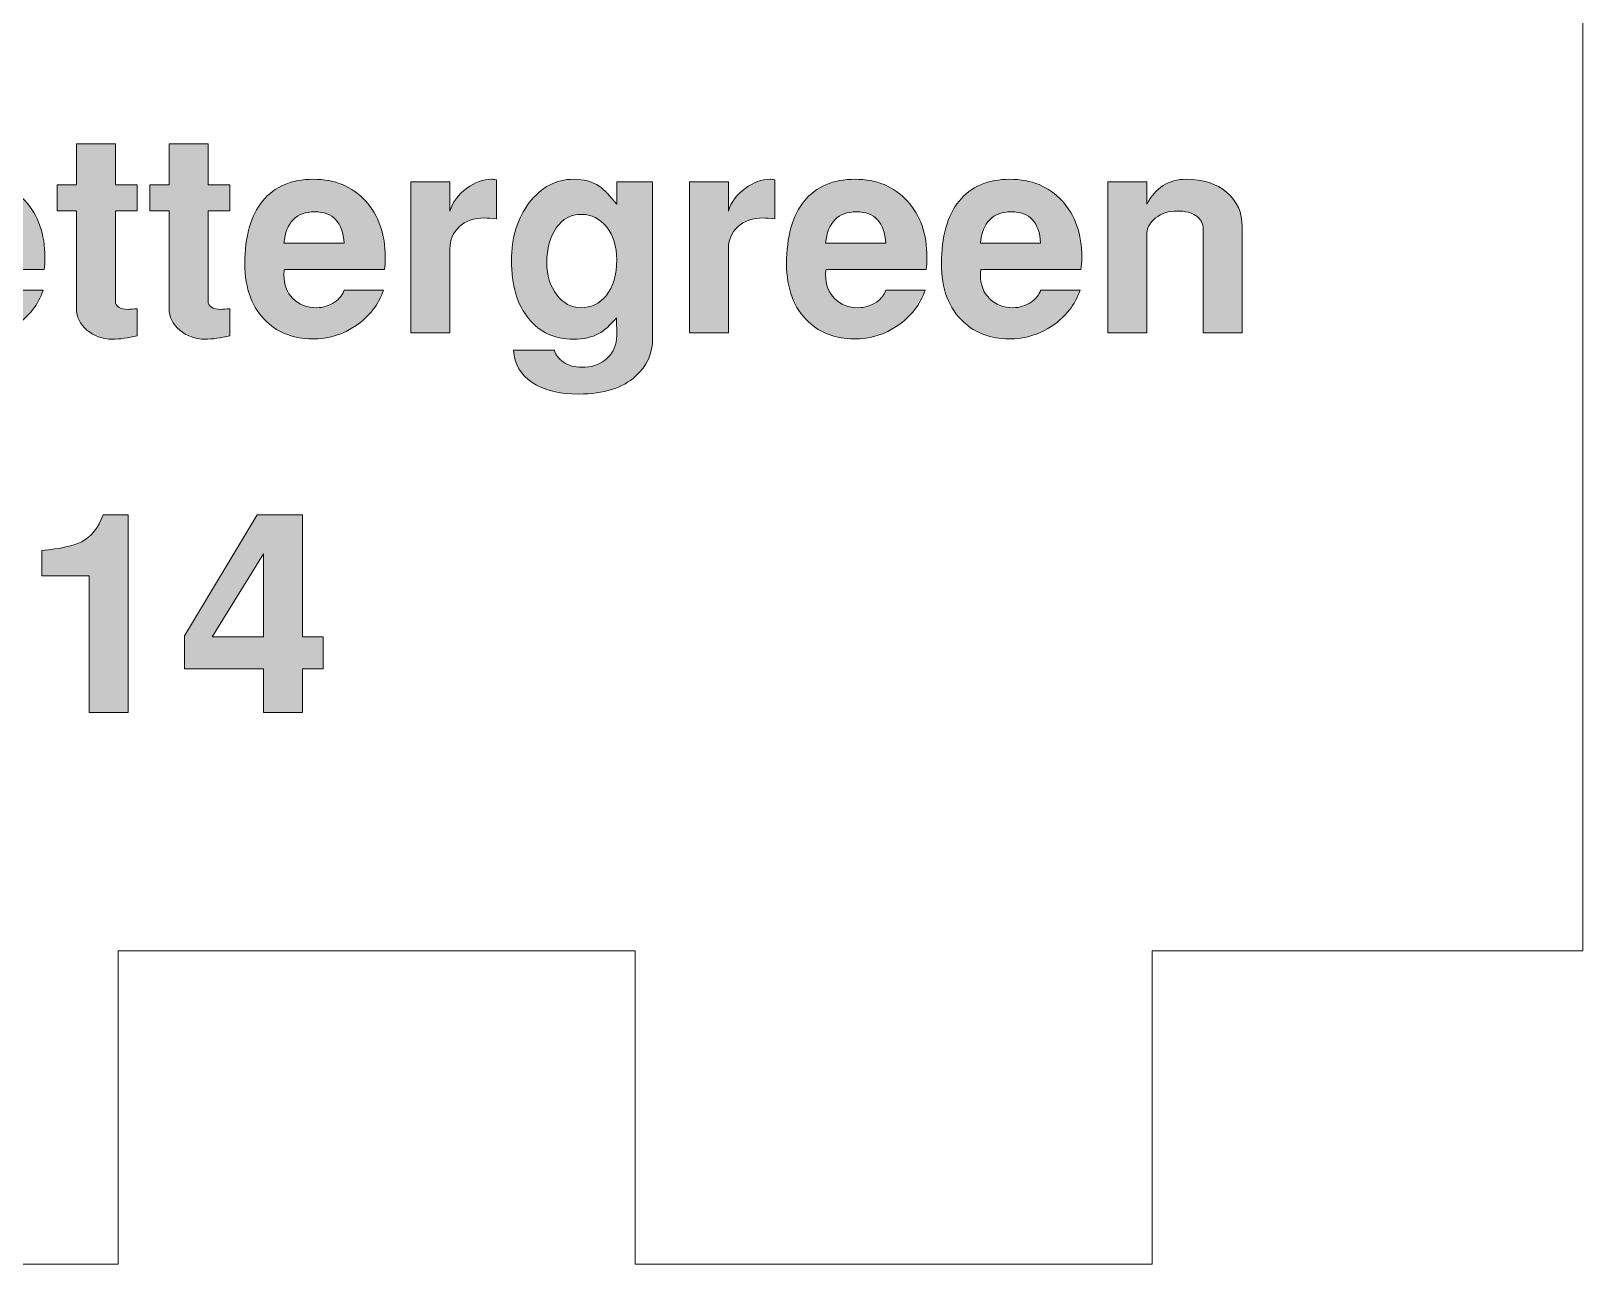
# Model space of a CAD drawing. Header units: inches. Extents: x 0.5 to 11.5, y -3.7 to -0.7.
# Drawn here: x 6.249 to 7.177, y -3.74 to -3 of the extents above; entities that cross this region are included whole.
import ezdxf

# ---------------------------------------------------------------- set-up
doc = ezdxf.new("R2010")
doc.units = ezdxf.units.IN
doc.header["$MEASUREMENT"] = 0
doc.layers.add('Layer 1', color=7, linetype='Continuous')

# ---------------------------------------------------------------- blocks, each defined once
blk = doc.blocks.new('block 28')
at = {"layer": 'Layer 1', "color": 240, "lineweight": 5, "true_color": 0xed1f24}
for points in [[(6.30082, -3.73802), (5.99145, -3.73802)], [(6.91958, -3.73802), (6.61018, -3.73802)]]:
    blk.add_lwpolyline(points, dxfattribs=at)
blk = doc.blocks.new('block 27')
at = {"layer": 'Layer 1', "color": 240, "lineweight": 5, "true_color": 0xed1f24}
for points in [[(5.37269, -3.74024), (5.37269, -3.65184), (5.37269, -3.55052), (5.11486, -3.55052), (5.11486, -0.73803), (7.17736, -0.73803), (7.17736, -3.55052)], [(6.61018, -3.55052), (6.50706, -3.55052), (6.40392, -3.55052), (6.30082, -3.55052), (6.30082, -3.73802)], [(6.61018, -3.73802), (6.61018, -3.55052)], [(6.91958, -3.55052), (6.91958, -3.73802)], [(7.17739, -3.55052), (6.91958, -3.55052)]]:
    blk.add_lwpolyline(points, dxfattribs=at)
at = {"layer": 'Layer 1'}
blk.add_blockref('block 28', (0, 0), dxfattribs=at)
blk = doc.blocks.new('block 68')
at = {"layer": 'Layer 1', "true_color": 0xed1f24}
h = blk.add_hatch(color=240, dxfattribs=at)
h.dxf.hatch_style = 2
edge = h.paths.add_edge_path()
edge.add_spline(control_points=[(6.31215, -3.18262), (6.30671, -3.18396), (6.30176, -3.18462), (6.29732, -3.18462), (6.29143, -3.18462), (6.28638, -3.18282), (6.28215, -3.17921), (6.27793, -3.1756), (6.27582, -3.17129), (6.27582, -3.16629), (6.27582, -3.16629), (6.27582, -3.10779), (6.27582, -3.10779), (6.27582, -3.10779), (6.26432, -3.10779), (6.26432, -3.10779), (6.26432, -3.10779), (6.26432, -3.09229), (6.26432, -3.09229), (6.26432, -3.09229), (6.27582, -3.09229), (6.27582, -3.09229), (6.27582, -3.09229), (6.27582, -3.06779), (6.27582, -3.06779), (6.27582, -3.06779), (6.29915, -3.06779), (6.29915, -3.06779), (6.29915, -3.06779), (6.29915, -3.09229), (6.29915, -3.09229), (6.29915, -3.09229), (6.31215, -3.09229), (6.31215, -3.09229), (6.31215, -3.09229), (6.31215, -3.10779), (6.31215, -3.10779), (6.31215, -3.10779), (6.29915, -3.10779), (6.29915, -3.10779), (6.29915, -3.10779), (6.29915, -3.16163), (6.29915, -3.16163), (6.29915, -3.16507), (6.30176, -3.1668), (6.30699, -3.1668), (6.30821, -3.16668), (6.30993, -3.16657), (6.31215, -3.16646), (6.31215, -3.16646), (6.31215, -3.18262), (6.31215, -3.18262)], knot_values=[0, 0, 0, 0, 1, 1, 1, 2, 2, 2, 3, 3, 3, 4, 4, 4, 5, 5, 5, 6, 6, 6, 7, 7, 7, 8, 8, 8, 9, 9, 9, 10, 10, 10, 11, 11, 11, 12, 12, 12, 13, 13, 13, 14, 14, 14, 15, 15, 15, 16, 16, 16, 17, 17, 17, 17], degree=3, periodic=1)
h = blk.add_hatch(color=240, dxfattribs=at)
h.dxf.hatch_style = 2
edge = h.paths.add_edge_path()
edge.add_spline(control_points=[(6.36765, -3.18262), (6.3622, -3.18396), (6.35726, -3.18462), (6.35282, -3.18462), (6.34692, -3.18462), (6.34187, -3.18282), (6.33765, -3.17921), (6.33342, -3.1756), (6.33131, -3.17129), (6.33131, -3.16629), (6.33131, -3.16629), (6.33131, -3.10779), (6.33131, -3.10779), (6.33131, -3.10779), (6.31982, -3.10779), (6.31982, -3.10779), (6.31982, -3.10779), (6.31982, -3.09229), (6.31982, -3.09229), (6.31982, -3.09229), (6.33131, -3.09229), (6.33131, -3.09229), (6.33131, -3.09229), (6.33131, -3.06779), (6.33131, -3.06779), (6.33131, -3.06779), (6.35465, -3.06779), (6.35465, -3.06779), (6.35465, -3.06779), (6.35465, -3.09229), (6.35465, -3.09229), (6.35465, -3.09229), (6.36765, -3.09229), (6.36765, -3.09229), (6.36765, -3.09229), (6.36765, -3.10779), (6.36765, -3.10779), (6.36765, -3.10779), (6.35465, -3.10779), (6.35465, -3.10779), (6.35465, -3.10779), (6.35465, -3.16163), (6.35465, -3.16163), (6.35465, -3.16507), (6.35726, -3.1668), (6.36248, -3.1668), (6.3637, -3.16668), (6.36542, -3.16657), (6.36765, -3.16646), (6.36765, -3.16646), (6.36765, -3.18262), (6.36765, -3.18262)], knot_values=[0, 0, 0, 0, 1, 1, 1, 2, 2, 2, 3, 3, 3, 4, 4, 4, 5, 5, 5, 6, 6, 6, 7, 7, 7, 8, 8, 8, 9, 9, 9, 10, 10, 10, 11, 11, 11, 12, 12, 12, 13, 13, 13, 14, 14, 14, 15, 15, 15, 16, 16, 16, 17, 17, 17, 17], degree=3, periodic=1)
h = blk.add_hatch(color=240, dxfattribs=at)
h.dxf.hatch_style = 2
edge = h.paths.add_edge_path()
edge.add_spline(control_points=[(6.25699, -3.13579), (6.25699, -3.13846), (6.25682, -3.14085), (6.25648, -3.14296), (6.25648, -3.14296), (6.19665, -3.14296), (6.19665, -3.14296), (6.19642, -3.14363), (6.19632, -3.14468), (6.19632, -3.14612), (6.19632, -3.15202), (6.19813, -3.15677), (6.20176, -3.16037), (6.2054, -3.16399), (6.21013, -3.16579), (6.21597, -3.16579), (6.21982, -3.16579), (6.2234, -3.16469), (6.2267, -3.16246), (6.22968, -3.16035), (6.23155, -3.15796), (6.23231, -3.15529), (6.23231, -3.15529), (6.25598, -3.15529), (6.25598, -3.15529), (6.25287, -3.16407), (6.2474, -3.17113), (6.23956, -3.17646), (6.23173, -3.18179), (6.22298, -3.18446), (6.21332, -3.18446), (6.20253, -3.18446), (6.19348, -3.18107), (6.18615, -3.1743), (6.17737, -3.16619), (6.17298, -3.15457), (6.17298, -3.13946), (6.17298, -3.12324), (6.17651, -3.11077), (6.18357, -3.10204), (6.19062, -3.09332), (6.20076, -3.08896), (6.21398, -3.08896), (6.22687, -3.08896), (6.23726, -3.09327), (6.24515, -3.10187), (6.25304, -3.11049), (6.25699, -3.12179), (6.25699, -3.13579)], knot_values=[0, 0, 0, 0, 1, 1, 1, 2, 2, 2, 3, 3, 3, 4, 4, 4, 5, 5, 5, 6, 6, 6, 7, 7, 7, 8, 8, 8, 9, 9, 9, 10, 10, 10, 11, 11, 11, 12, 12, 12, 13, 13, 13, 14, 14, 14, 15, 15, 15, 16, 16, 16, 16], degree=3, periodic=1)
edge = h.paths.add_edge_path()
edge.add_spline(control_points=[(6.23231, -3.12729), (6.23164, -3.11474), (6.22581, -3.10846), (6.21482, -3.10846), (6.20372, -3.10846), (6.19755, -3.11474), (6.19632, -3.12729), (6.19632, -3.12729), (6.23231, -3.12729), (6.23231, -3.12729)], knot_values=[0, 0, 0, 0, 1, 1, 1, 2, 2, 2, 3, 3, 3, 3], degree=3, periodic=1)
h = blk.add_hatch(color=240, dxfattribs=at)
h.dxf.hatch_style = 2
edge = h.paths.add_edge_path()
edge.add_spline(control_points=[(6.46065, -3.13579), (6.46065, -3.13846), (6.46048, -3.14085), (6.46015, -3.14296), (6.46015, -3.14296), (6.40032, -3.14296), (6.40032, -3.14296), (6.40009, -3.14363), (6.39998, -3.14468), (6.39998, -3.14612), (6.39998, -3.15202), (6.4018, -3.15677), (6.40543, -3.16037), (6.40906, -3.16399), (6.4138, -3.16579), (6.41964, -3.16579), (6.42349, -3.16579), (6.42706, -3.16469), (6.43037, -3.16246), (6.43334, -3.16035), (6.43521, -3.15796), (6.43598, -3.15529), (6.43598, -3.15529), (6.45965, -3.15529), (6.45965, -3.15529), (6.45654, -3.16407), (6.45106, -3.17113), (6.44323, -3.17646), (6.4354, -3.18179), (6.42665, -3.18446), (6.41699, -3.18446), (6.4062, -3.18446), (6.39715, -3.18107), (6.38982, -3.1743), (6.38104, -3.16619), (6.37665, -3.15457), (6.37665, -3.13946), (6.37665, -3.12324), (6.38017, -3.11077), (6.38723, -3.10204), (6.39429, -3.09332), (6.40443, -3.08896), (6.41765, -3.08896), (6.43054, -3.08896), (6.44092, -3.09327), (6.44882, -3.10187), (6.45671, -3.11049), (6.46065, -3.12179), (6.46065, -3.13579)], knot_values=[0, 0, 0, 0, 1, 1, 1, 2, 2, 2, 3, 3, 3, 4, 4, 4, 5, 5, 5, 6, 6, 6, 7, 7, 7, 8, 8, 8, 9, 9, 9, 10, 10, 10, 11, 11, 11, 12, 12, 12, 13, 13, 13, 14, 14, 14, 15, 15, 15, 16, 16, 16, 16], degree=3, periodic=1)
edge = h.paths.add_edge_path()
edge.add_spline(control_points=[(6.43598, -3.12729), (6.43531, -3.11474), (6.42948, -3.10846), (6.41849, -3.10846), (6.40738, -3.10846), (6.40122, -3.11474), (6.39998, -3.12729), (6.39998, -3.12729), (6.43598, -3.12729), (6.43598, -3.12729)], knot_values=[0, 0, 0, 0, 1, 1, 1, 2, 2, 2, 3, 3, 3, 3], degree=3, periodic=1)
h = blk.add_hatch(color=240, dxfattribs=at)
h.dxf.hatch_style = 2
edge = h.paths.add_edge_path()
edge.add_spline(control_points=[(6.52715, -3.11262), (6.52403, -3.11229), (6.52176, -3.11213), (6.52032, -3.11213), (6.51376, -3.11213), (6.50862, -3.11388), (6.5049, -3.11738), (6.50117, -3.12088), (6.49932, -3.12529), (6.49932, -3.13063), (6.49932, -3.13063), (6.49932, -3.18079), (6.49932, -3.18079), (6.49932, -3.18079), (6.47598, -3.18079), (6.47598, -3.18079), (6.47598, -3.18079), (6.47598, -3.09046), (6.47598, -3.09046), (6.47598, -3.09046), (6.49932, -3.09046), (6.49932, -3.09046), (6.49932, -3.09046), (6.49932, -3.10796), (6.49932, -3.10796), (6.50098, -3.10263), (6.50431, -3.09812), (6.50931, -3.09446), (6.51432, -3.09079), (6.51931, -3.08896), (6.52431, -3.08896), (6.52487, -3.08896), (6.52582, -3.08907), (6.52715, -3.08929), (6.52715, -3.08929), (6.52715, -3.11262), (6.52715, -3.11262)], knot_values=[0, 0, 0, 0, 1, 1, 1, 2, 2, 2, 3, 3, 3, 4, 4, 4, 5, 5, 5, 6, 6, 6, 7, 7, 7, 8, 8, 8, 9, 9, 9, 10, 10, 10, 11, 11, 11, 12, 12, 12, 12], degree=3, periodic=1)
h = blk.add_hatch(color=240, dxfattribs=at)
h.dxf.hatch_style = 2
edge = h.paths.add_edge_path()
edge.add_spline(control_points=[(6.62065, -3.18413), (6.62065, -3.19313), (6.61726, -3.20068), (6.61048, -3.20679), (6.60259, -3.2139), (6.59132, -3.21746), (6.57665, -3.21746), (6.56476, -3.21746), (6.5554, -3.21515), (6.54856, -3.21054), (6.54173, -3.20593), (6.53804, -3.19952), (6.53748, -3.19129), (6.53748, -3.19129), (6.56194, -3.19129), (6.56194, -3.19129), (6.56251, -3.19396), (6.56429, -3.19632), (6.56731, -3.19838), (6.57033, -3.20043), (6.5739, -3.20146), (6.57803, -3.20146), (6.58429, -3.20146), (6.58937, -3.19971), (6.59328, -3.19621), (6.5972, -3.19271), (6.59915, -3.18807), (6.59915, -3.18229), (6.59915, -3.17629), (6.59909, -3.17279), (6.59898, -3.17179), (6.5953, -3.17635), (6.59177, -3.17952), (6.58843, -3.18129), (6.5844, -3.18351), (6.57932, -3.18462), (6.57317, -3.18462), (6.562, -3.18462), (6.55312, -3.18057), (6.54654, -3.17246), (6.53961, -3.16402), (6.53615, -3.1524), (6.53615, -3.13763), (6.53615, -3.12385), (6.53972, -3.11229), (6.54687, -3.10296), (6.55402, -3.09363), (6.56285, -3.08896), (6.57334, -3.08896), (6.57926, -3.08896), (6.58435, -3.09035), (6.5886, -3.09313), (6.59172, -3.09524), (6.59524, -3.09885), (6.59915, -3.10396), (6.59915, -3.10396), (6.59915, -3.09046), (6.59915, -3.09046), (6.59915, -3.09046), (6.62065, -3.09046), (6.62065, -3.09046), (6.62065, -3.09046), (6.62065, -3.18413), (6.62065, -3.18413)], knot_values=[0, 0, 0, 0, 1, 1, 1, 2, 2, 2, 3, 3, 3, 4, 4, 4, 5, 5, 5, 6, 6, 6, 7, 7, 7, 8, 8, 8, 9, 9, 9, 10, 10, 10, 11, 11, 11, 12, 12, 12, 13, 13, 13, 14, 14, 14, 15, 15, 15, 16, 16, 16, 17, 17, 17, 18, 18, 18, 19, 19, 19, 20, 20, 20, 21, 21, 21, 21], degree=3, periodic=1)
edge = h.paths.add_edge_path()
edge.add_spline(control_points=[(6.59915, -3.13696), (6.59915, -3.12918), (6.59715, -3.12273), (6.59315, -3.11763), (6.58915, -3.11251), (6.58409, -3.10996), (6.57798, -3.10996), (6.57176, -3.10996), (6.56676, -3.11266), (6.56298, -3.11804), (6.5592, -3.12343), (6.55731, -3.13035), (6.55731, -3.13879), (6.55731, -3.14646), (6.55929, -3.15288), (6.56323, -3.15804), (6.56717, -3.16321), (6.57198, -3.16579), (6.57765, -3.16579), (6.58387, -3.16579), (6.58892, -3.1634), (6.59281, -3.15862), (6.59703, -3.1534), (6.59915, -3.14619), (6.59915, -3.13696)], knot_values=[0, 0, 0, 0, 1, 1, 1, 2, 2, 2, 3, 3, 3, 4, 4, 4, 5, 5, 5, 6, 6, 6, 7, 7, 7, 8, 8, 8, 8], degree=3, periodic=1)
h = blk.add_hatch(color=240, dxfattribs=at)
h.dxf.hatch_style = 2
edge = h.paths.add_edge_path()
edge.add_spline(control_points=[(6.69381, -3.11262), (6.6907, -3.11229), (6.68842, -3.11213), (6.68698, -3.11213), (6.68043, -3.11213), (6.67529, -3.11388), (6.67156, -3.11738), (6.66784, -3.12088), (6.66598, -3.12529), (6.66598, -3.13063), (6.66598, -3.13063), (6.66598, -3.18079), (6.66598, -3.18079), (6.66598, -3.18079), (6.64265, -3.18079), (6.64265, -3.18079), (6.64265, -3.18079), (6.64265, -3.09046), (6.64265, -3.09046), (6.64265, -3.09046), (6.66598, -3.09046), (6.66598, -3.09046), (6.66598, -3.09046), (6.66598, -3.10796), (6.66598, -3.10796), (6.66765, -3.10263), (6.67098, -3.09812), (6.67598, -3.09446), (6.68098, -3.09079), (6.68598, -3.08896), (6.69098, -3.08896), (6.69154, -3.08896), (6.69248, -3.08907), (6.69381, -3.08929), (6.69381, -3.08929), (6.69381, -3.11262), (6.69381, -3.11262)], knot_values=[0, 0, 0, 0, 1, 1, 1, 2, 2, 2, 3, 3, 3, 4, 4, 4, 5, 5, 5, 6, 6, 6, 7, 7, 7, 8, 8, 8, 9, 9, 9, 10, 10, 10, 11, 11, 11, 12, 12, 12, 12], degree=3, periodic=1)
h = blk.add_hatch(color=240, dxfattribs=at)
h.dxf.hatch_style = 2
edge = h.paths.add_edge_path()
edge.add_spline(control_points=[(6.78482, -3.13579), (6.78482, -3.13846), (6.78465, -3.14085), (6.78432, -3.14296), (6.78432, -3.14296), (6.72448, -3.14296), (6.72448, -3.14296), (6.72426, -3.14363), (6.72415, -3.14468), (6.72415, -3.14612), (6.72415, -3.15202), (6.72597, -3.15677), (6.72959, -3.16037), (6.73323, -3.16399), (6.73796, -3.16579), (6.7438, -3.16579), (6.74765, -3.16579), (6.75123, -3.16469), (6.75453, -3.16246), (6.75751, -3.16035), (6.75938, -3.15796), (6.76015, -3.15529), (6.76015, -3.15529), (6.78381, -3.15529), (6.78381, -3.15529), (6.7807, -3.16407), (6.77523, -3.17113), (6.7674, -3.17646), (6.75956, -3.18179), (6.75081, -3.18446), (6.74115, -3.18446), (6.73037, -3.18446), (6.72131, -3.18107), (6.71398, -3.1743), (6.7052, -3.16619), (6.70081, -3.15457), (6.70081, -3.13946), (6.70081, -3.12324), (6.70434, -3.11077), (6.7114, -3.10204), (6.71845, -3.09332), (6.72859, -3.08896), (6.74181, -3.08896), (6.7547, -3.08896), (6.76509, -3.09327), (6.77298, -3.10187), (6.78087, -3.11049), (6.78482, -3.12179), (6.78482, -3.13579)], knot_values=[0, 0, 0, 0, 1, 1, 1, 2, 2, 2, 3, 3, 3, 4, 4, 4, 5, 5, 5, 6, 6, 6, 7, 7, 7, 8, 8, 8, 9, 9, 9, 10, 10, 10, 11, 11, 11, 12, 12, 12, 13, 13, 13, 14, 14, 14, 15, 15, 15, 16, 16, 16, 16], degree=3, periodic=1)
edge = h.paths.add_edge_path()
edge.add_spline(control_points=[(6.76015, -3.12729), (6.75947, -3.11474), (6.75364, -3.10846), (6.74266, -3.10846), (6.73155, -3.10846), (6.72538, -3.11474), (6.72415, -3.12729), (6.72415, -3.12729), (6.76015, -3.12729), (6.76015, -3.12729)], knot_values=[0, 0, 0, 0, 1, 1, 1, 2, 2, 2, 3, 3, 3, 3], degree=3, periodic=1)
h = blk.add_hatch(color=240, dxfattribs=at)
h.dxf.hatch_style = 2
edge = h.paths.add_edge_path()
edge.add_spline(control_points=[(6.87748, -3.13579), (6.87748, -3.13846), (6.87731, -3.14085), (6.87698, -3.14296), (6.87698, -3.14296), (6.81715, -3.14296), (6.81715, -3.14296), (6.81692, -3.14363), (6.81681, -3.14468), (6.81681, -3.14612), (6.81681, -3.15202), (6.81863, -3.15677), (6.82226, -3.16037), (6.82589, -3.16399), (6.83063, -3.16579), (6.83647, -3.16579), (6.84032, -3.16579), (6.84389, -3.16469), (6.8472, -3.16246), (6.85017, -3.16035), (6.85204, -3.15796), (6.85281, -3.15529), (6.85281, -3.15529), (6.87648, -3.15529), (6.87648, -3.15529), (6.87337, -3.16407), (6.86789, -3.17113), (6.86006, -3.17646), (6.85223, -3.18179), (6.84348, -3.18446), (6.83381, -3.18446), (6.82303, -3.18446), (6.81398, -3.18107), (6.80665, -3.1743), (6.79787, -3.16619), (6.79348, -3.15457), (6.79348, -3.13946), (6.79348, -3.12324), (6.797, -3.11077), (6.80406, -3.10204), (6.81112, -3.09332), (6.82126, -3.08896), (6.83448, -3.08896), (6.84736, -3.08896), (6.85775, -3.09327), (6.86565, -3.10187), (6.87354, -3.11049), (6.87748, -3.12179), (6.87748, -3.13579)], knot_values=[0, 0, 0, 0, 1, 1, 1, 2, 2, 2, 3, 3, 3, 4, 4, 4, 5, 5, 5, 6, 6, 6, 7, 7, 7, 8, 8, 8, 9, 9, 9, 10, 10, 10, 11, 11, 11, 12, 12, 12, 13, 13, 13, 14, 14, 14, 15, 15, 15, 16, 16, 16, 16], degree=3, periodic=1)
edge = h.paths.add_edge_path()
edge.add_spline(control_points=[(6.85281, -3.12729), (6.85214, -3.11474), (6.84631, -3.10846), (6.83532, -3.10846), (6.82421, -3.10846), (6.81805, -3.11474), (6.81681, -3.12729), (6.81681, -3.12729), (6.85281, -3.12729), (6.85281, -3.12729)], knot_values=[0, 0, 0, 0, 1, 1, 1, 2, 2, 2, 3, 3, 3, 3], degree=3, periodic=1)
h = blk.add_hatch(color=240, dxfattribs=at)
h.dxf.hatch_style = 2
edge = h.paths.add_edge_path()
edge.add_spline(control_points=[(6.97348, -3.18079), (6.97348, -3.18079), (6.95014, -3.18079), (6.95014, -3.18079), (6.95014, -3.18079), (6.95014, -3.11879), (6.95014, -3.11879), (6.95014, -3.11546), (6.94875, -3.11282), (6.94598, -3.11087), (6.9432, -3.10893), (6.93942, -3.10796), (6.93464, -3.10796), (6.92942, -3.10796), (6.92506, -3.10935), (6.92156, -3.11213), (6.91806, -3.1149), (6.91631, -3.11841), (6.91631, -3.12263), (6.91631, -3.12263), (6.91631, -3.18079), (6.91631, -3.18079), (6.91631, -3.18079), (6.89298, -3.18079), (6.89298, -3.18079), (6.89298, -3.18079), (6.89298, -3.09046), (6.89298, -3.09046), (6.89298, -3.09046), (6.91631, -3.09046), (6.91631, -3.09046), (6.91631, -3.09046), (6.91631, -3.10396), (6.91631, -3.10396), (6.92153, -3.09396), (6.92942, -3.08896), (6.93998, -3.08896), (6.95009, -3.08896), (6.9582, -3.09157), (6.96431, -3.09679), (6.97042, -3.10202), (6.97348, -3.10891), (6.97348, -3.11746), (6.97348, -3.11746), (6.97348, -3.18079), (6.97348, -3.18079)], knot_values=[0, 0, 0, 0, 1, 1, 1, 2, 2, 2, 3, 3, 3, 4, 4, 4, 5, 5, 5, 6, 6, 6, 7, 7, 7, 8, 8, 8, 9, 9, 9, 10, 10, 10, 11, 11, 11, 12, 12, 12, 13, 13, 13, 14, 14, 14, 15, 15, 15, 15], degree=3, periodic=1)
at = {"layer": 'Layer 1', "lineweight": 0}
for points, knots in [([(6.31215, -3.18262), (6.30671, -3.18396), (6.30176, -3.18462), (6.29732, -3.18462), (6.29143, -3.18462), (6.28638, -3.18282), (6.28215, -3.17921), (6.27793, -3.1756), (6.27582, -3.17129), (6.27582, -3.16629), (6.27582, -3.16629), (6.27582, -3.10779), (6.27582, -3.10779), (6.27582, -3.10779), (6.26432, -3.10779), (6.26432, -3.10779), (6.26432, -3.10779), (6.26432, -3.09229), (6.26432, -3.09229), (6.26432, -3.09229), (6.27582, -3.09229), (6.27582, -3.09229), (6.27582, -3.09229), (6.27582, -3.06779), (6.27582, -3.06779), (6.27582, -3.06779), (6.29915, -3.06779), (6.29915, -3.06779), (6.29915, -3.06779), (6.29915, -3.09229), (6.29915, -3.09229), (6.29915, -3.09229), (6.31215, -3.09229), (6.31215, -3.09229), (6.31215, -3.09229), (6.31215, -3.10779), (6.31215, -3.10779), (6.31215, -3.10779), (6.29915, -3.10779), (6.29915, -3.10779), (6.29915, -3.10779), (6.29915, -3.16163), (6.29915, -3.16163), (6.29915, -3.16507), (6.30176, -3.1668), (6.30699, -3.1668), (6.30821, -3.16668), (6.30993, -3.16657), (6.31215, -3.16646), (6.31215, -3.16646), (6.31215, -3.18262), (6.31215, -3.18262)], [0, 0, 0, 0, 1, 1, 1, 2, 2, 2, 3, 3, 3, 4, 4, 4, 5, 5, 5, 6, 6, 6, 7, 7, 7, 8, 8, 8, 9, 9, 9, 10, 10, 10, 11, 11, 11, 12, 12, 12, 13, 13, 13, 14, 14, 14, 15, 15, 15, 16, 16, 16, 17, 17, 17, 17]), ([(6.36765, -3.18262), (6.3622, -3.18396), (6.35726, -3.18462), (6.35282, -3.18462), (6.34692, -3.18462), (6.34187, -3.18282), (6.33765, -3.17921), (6.33342, -3.1756), (6.33131, -3.17129), (6.33131, -3.16629), (6.33131, -3.16629), (6.33131, -3.10779), (6.33131, -3.10779), (6.33131, -3.10779), (6.31982, -3.10779), (6.31982, -3.10779), (6.31982, -3.10779), (6.31982, -3.09229), (6.31982, -3.09229), (6.31982, -3.09229), (6.33131, -3.09229), (6.33131, -3.09229), (6.33131, -3.09229), (6.33131, -3.06779), (6.33131, -3.06779), (6.33131, -3.06779), (6.35465, -3.06779), (6.35465, -3.06779), (6.35465, -3.06779), (6.35465, -3.09229), (6.35465, -3.09229), (6.35465, -3.09229), (6.36765, -3.09229), (6.36765, -3.09229), (6.36765, -3.09229), (6.36765, -3.10779), (6.36765, -3.10779), (6.36765, -3.10779), (6.35465, -3.10779), (6.35465, -3.10779), (6.35465, -3.10779), (6.35465, -3.16163), (6.35465, -3.16163), (6.35465, -3.16507), (6.35726, -3.1668), (6.36248, -3.1668), (6.3637, -3.16668), (6.36542, -3.16657), (6.36765, -3.16646), (6.36765, -3.16646), (6.36765, -3.18262), (6.36765, -3.18262)], [0, 0, 0, 0, 1, 1, 1, 2, 2, 2, 3, 3, 3, 4, 4, 4, 5, 5, 5, 6, 6, 6, 7, 7, 7, 8, 8, 8, 9, 9, 9, 10, 10, 10, 11, 11, 11, 12, 12, 12, 13, 13, 13, 14, 14, 14, 15, 15, 15, 16, 16, 16, 17, 17, 17, 17]), ([(6.25699, -3.13579), (6.25699, -3.13846), (6.25682, -3.14085), (6.25648, -3.14296), (6.25648, -3.14296), (6.19665, -3.14296), (6.19665, -3.14296), (6.19642, -3.14363), (6.19632, -3.14468), (6.19632, -3.14612), (6.19632, -3.15202), (6.19813, -3.15677), (6.20176, -3.16037), (6.2054, -3.16399), (6.21013, -3.16579), (6.21597, -3.16579), (6.21982, -3.16579), (6.2234, -3.16469), (6.2267, -3.16246), (6.22968, -3.16035), (6.23155, -3.15796), (6.23231, -3.15529), (6.23231, -3.15529), (6.25598, -3.15529), (6.25598, -3.15529), (6.25287, -3.16407), (6.2474, -3.17113), (6.23956, -3.17646), (6.23173, -3.18179), (6.22298, -3.18446), (6.21332, -3.18446), (6.20253, -3.18446), (6.19348, -3.18107), (6.18615, -3.1743), (6.17737, -3.16619), (6.17298, -3.15457), (6.17298, -3.13946), (6.17298, -3.12324), (6.17651, -3.11077), (6.18357, -3.10204), (6.19062, -3.09332), (6.20076, -3.08896), (6.21398, -3.08896), (6.22687, -3.08896), (6.23726, -3.09327), (6.24515, -3.10187), (6.25304, -3.11049), (6.25699, -3.12179), (6.25699, -3.13579)], [0, 0, 0, 0, 1, 1, 1, 2, 2, 2, 3, 3, 3, 4, 4, 4, 5, 5, 5, 6, 6, 6, 7, 7, 7, 8, 8, 8, 9, 9, 9, 10, 10, 10, 11, 11, 11, 12, 12, 12, 13, 13, 13, 14, 14, 14, 15, 15, 15, 16, 16, 16, 16]), ([(6.46065, -3.13579), (6.46065, -3.13846), (6.46048, -3.14085), (6.46015, -3.14296), (6.46015, -3.14296), (6.40032, -3.14296), (6.40032, -3.14296), (6.40009, -3.14363), (6.39998, -3.14468), (6.39998, -3.14612), (6.39998, -3.15202), (6.4018, -3.15677), (6.40543, -3.16037), (6.40906, -3.16399), (6.4138, -3.16579), (6.41964, -3.16579), (6.42349, -3.16579), (6.42706, -3.16469), (6.43037, -3.16246), (6.43334, -3.16035), (6.43521, -3.15796), (6.43598, -3.15529), (6.43598, -3.15529), (6.45965, -3.15529), (6.45965, -3.15529), (6.45654, -3.16407), (6.45106, -3.17113), (6.44323, -3.17646), (6.4354, -3.18179), (6.42665, -3.18446), (6.41699, -3.18446), (6.4062, -3.18446), (6.39715, -3.18107), (6.38982, -3.1743), (6.38104, -3.16619), (6.37665, -3.15457), (6.37665, -3.13946), (6.37665, -3.12324), (6.38017, -3.11077), (6.38723, -3.10204), (6.39429, -3.09332), (6.40443, -3.08896), (6.41765, -3.08896), (6.43054, -3.08896), (6.44092, -3.09327), (6.44882, -3.10187), (6.45671, -3.11049), (6.46065, -3.12179), (6.46065, -3.13579)], [0, 0, 0, 0, 1, 1, 1, 2, 2, 2, 3, 3, 3, 4, 4, 4, 5, 5, 5, 6, 6, 6, 7, 7, 7, 8, 8, 8, 9, 9, 9, 10, 10, 10, 11, 11, 11, 12, 12, 12, 13, 13, 13, 14, 14, 14, 15, 15, 15, 16, 16, 16, 16]), ([(6.52715, -3.11262), (6.52403, -3.11229), (6.52176, -3.11213), (6.52032, -3.11213), (6.51376, -3.11213), (6.50862, -3.11388), (6.5049, -3.11738), (6.50117, -3.12088), (6.49932, -3.12529), (6.49932, -3.13063), (6.49932, -3.13063), (6.49932, -3.18079), (6.49932, -3.18079), (6.49932, -3.18079), (6.47598, -3.18079), (6.47598, -3.18079), (6.47598, -3.18079), (6.47598, -3.09046), (6.47598, -3.09046), (6.47598, -3.09046), (6.49932, -3.09046), (6.49932, -3.09046), (6.49932, -3.09046), (6.49932, -3.10796), (6.49932, -3.10796), (6.50098, -3.10263), (6.50431, -3.09812), (6.50931, -3.09446), (6.51432, -3.09079), (6.51931, -3.08896), (6.52431, -3.08896), (6.52487, -3.08896), (6.52582, -3.08907), (6.52715, -3.08929), (6.52715, -3.08929), (6.52715, -3.11262), (6.52715, -3.11262)], [0, 0, 0, 0, 1, 1, 1, 2, 2, 2, 3, 3, 3, 4, 4, 4, 5, 5, 5, 6, 6, 6, 7, 7, 7, 8, 8, 8, 9, 9, 9, 10, 10, 10, 11, 11, 11, 12, 12, 12, 12]), ([(6.62065, -3.18413), (6.62065, -3.19313), (6.61726, -3.20068), (6.61048, -3.20679), (6.60259, -3.2139), (6.59132, -3.21746), (6.57665, -3.21746), (6.56476, -3.21746), (6.5554, -3.21515), (6.54856, -3.21054), (6.54173, -3.20593), (6.53804, -3.19952), (6.53748, -3.19129), (6.53748, -3.19129), (6.56194, -3.19129), (6.56194, -3.19129), (6.56251, -3.19396), (6.56429, -3.19632), (6.56731, -3.19838), (6.57033, -3.20043), (6.5739, -3.20146), (6.57803, -3.20146), (6.58429, -3.20146), (6.58937, -3.19971), (6.59328, -3.19621), (6.5972, -3.19271), (6.59915, -3.18807), (6.59915, -3.18229), (6.59915, -3.17629), (6.59909, -3.17279), (6.59898, -3.17179), (6.5953, -3.17635), (6.59177, -3.17952), (6.58843, -3.18129), (6.5844, -3.18351), (6.57932, -3.18462), (6.57317, -3.18462), (6.562, -3.18462), (6.55312, -3.18057), (6.54654, -3.17246), (6.53961, -3.16402), (6.53615, -3.1524), (6.53615, -3.13763), (6.53615, -3.12385), (6.53972, -3.11229), (6.54687, -3.10296), (6.55402, -3.09363), (6.56285, -3.08896), (6.57334, -3.08896), (6.57926, -3.08896), (6.58435, -3.09035), (6.5886, -3.09313), (6.59172, -3.09524), (6.59524, -3.09885), (6.59915, -3.10396), (6.59915, -3.10396), (6.59915, -3.09046), (6.59915, -3.09046), (6.59915, -3.09046), (6.62065, -3.09046), (6.62065, -3.09046), (6.62065, -3.09046), (6.62065, -3.18413), (6.62065, -3.18413)], [0, 0, 0, 0, 1, 1, 1, 2, 2, 2, 3, 3, 3, 4, 4, 4, 5, 5, 5, 6, 6, 6, 7, 7, 7, 8, 8, 8, 9, 9, 9, 10, 10, 10, 11, 11, 11, 12, 12, 12, 13, 13, 13, 14, 14, 14, 15, 15, 15, 16, 16, 16, 17, 17, 17, 18, 18, 18, 19, 19, 19, 20, 20, 20, 21, 21, 21, 21]), ([(6.69381, -3.11262), (6.6907, -3.11229), (6.68842, -3.11213), (6.68698, -3.11213), (6.68043, -3.11213), (6.67529, -3.11388), (6.67156, -3.11738), (6.66784, -3.12088), (6.66598, -3.12529), (6.66598, -3.13063), (6.66598, -3.13063), (6.66598, -3.18079), (6.66598, -3.18079), (6.66598, -3.18079), (6.64265, -3.18079), (6.64265, -3.18079), (6.64265, -3.18079), (6.64265, -3.09046), (6.64265, -3.09046), (6.64265, -3.09046), (6.66598, -3.09046), (6.66598, -3.09046), (6.66598, -3.09046), (6.66598, -3.10796), (6.66598, -3.10796), (6.66765, -3.10263), (6.67098, -3.09812), (6.67598, -3.09446), (6.68098, -3.09079), (6.68598, -3.08896), (6.69098, -3.08896), (6.69154, -3.08896), (6.69248, -3.08907), (6.69381, -3.08929), (6.69381, -3.08929), (6.69381, -3.11262), (6.69381, -3.11262)], [0, 0, 0, 0, 1, 1, 1, 2, 2, 2, 3, 3, 3, 4, 4, 4, 5, 5, 5, 6, 6, 6, 7, 7, 7, 8, 8, 8, 9, 9, 9, 10, 10, 10, 11, 11, 11, 12, 12, 12, 12]), ([(6.78482, -3.13579), (6.78482, -3.13846), (6.78465, -3.14085), (6.78432, -3.14296), (6.78432, -3.14296), (6.72448, -3.14296), (6.72448, -3.14296), (6.72426, -3.14363), (6.72415, -3.14468), (6.72415, -3.14612), (6.72415, -3.15202), (6.72597, -3.15677), (6.72959, -3.16037), (6.73323, -3.16399), (6.73796, -3.16579), (6.7438, -3.16579), (6.74765, -3.16579), (6.75123, -3.16469), (6.75453, -3.16246), (6.75751, -3.16035), (6.75938, -3.15796), (6.76015, -3.15529), (6.76015, -3.15529), (6.78381, -3.15529), (6.78381, -3.15529), (6.7807, -3.16407), (6.77523, -3.17113), (6.7674, -3.17646), (6.75956, -3.18179), (6.75081, -3.18446), (6.74115, -3.18446), (6.73037, -3.18446), (6.72131, -3.18107), (6.71398, -3.1743), (6.7052, -3.16619), (6.70081, -3.15457), (6.70081, -3.13946), (6.70081, -3.12324), (6.70434, -3.11077), (6.7114, -3.10204), (6.71845, -3.09332), (6.72859, -3.08896), (6.74181, -3.08896), (6.7547, -3.08896), (6.76509, -3.09327), (6.77298, -3.10187), (6.78087, -3.11049), (6.78482, -3.12179), (6.78482, -3.13579)], [0, 0, 0, 0, 1, 1, 1, 2, 2, 2, 3, 3, 3, 4, 4, 4, 5, 5, 5, 6, 6, 6, 7, 7, 7, 8, 8, 8, 9, 9, 9, 10, 10, 10, 11, 11, 11, 12, 12, 12, 13, 13, 13, 14, 14, 14, 15, 15, 15, 16, 16, 16, 16]), ([(6.87748, -3.13579), (6.87748, -3.13846), (6.87731, -3.14085), (6.87698, -3.14296), (6.87698, -3.14296), (6.81715, -3.14296), (6.81715, -3.14296), (6.81692, -3.14363), (6.81681, -3.14468), (6.81681, -3.14612), (6.81681, -3.15202), (6.81863, -3.15677), (6.82226, -3.16037), (6.82589, -3.16399), (6.83063, -3.16579), (6.83647, -3.16579), (6.84032, -3.16579), (6.84389, -3.16469), (6.8472, -3.16246), (6.85017, -3.16035), (6.85204, -3.15796), (6.85281, -3.15529), (6.85281, -3.15529), (6.87648, -3.15529), (6.87648, -3.15529), (6.87337, -3.16407), (6.86789, -3.17113), (6.86006, -3.17646), (6.85223, -3.18179), (6.84348, -3.18446), (6.83381, -3.18446), (6.82303, -3.18446), (6.81398, -3.18107), (6.80665, -3.1743), (6.79787, -3.16619), (6.79348, -3.15457), (6.79348, -3.13946), (6.79348, -3.12324), (6.797, -3.11077), (6.80406, -3.10204), (6.81112, -3.09332), (6.82126, -3.08896), (6.83448, -3.08896), (6.84736, -3.08896), (6.85775, -3.09327), (6.86565, -3.10187), (6.87354, -3.11049), (6.87748, -3.12179), (6.87748, -3.13579)], [0, 0, 0, 0, 1, 1, 1, 2, 2, 2, 3, 3, 3, 4, 4, 4, 5, 5, 5, 6, 6, 6, 7, 7, 7, 8, 8, 8, 9, 9, 9, 10, 10, 10, 11, 11, 11, 12, 12, 12, 13, 13, 13, 14, 14, 14, 15, 15, 15, 16, 16, 16, 16]), ([(6.97348, -3.18079), (6.97348, -3.18079), (6.95014, -3.18079), (6.95014, -3.18079), (6.95014, -3.18079), (6.95014, -3.11879), (6.95014, -3.11879), (6.95014, -3.11546), (6.94875, -3.11282), (6.94598, -3.11087), (6.9432, -3.10893), (6.93942, -3.10796), (6.93464, -3.10796), (6.92942, -3.10796), (6.92506, -3.10935), (6.92156, -3.11213), (6.91806, -3.1149), (6.91631, -3.11841), (6.91631, -3.12263), (6.91631, -3.12263), (6.91631, -3.18079), (6.91631, -3.18079), (6.91631, -3.18079), (6.89298, -3.18079), (6.89298, -3.18079), (6.89298, -3.18079), (6.89298, -3.09046), (6.89298, -3.09046), (6.89298, -3.09046), (6.91631, -3.09046), (6.91631, -3.09046), (6.91631, -3.09046), (6.91631, -3.10396), (6.91631, -3.10396), (6.92153, -3.09396), (6.92942, -3.08896), (6.93998, -3.08896), (6.95009, -3.08896), (6.9582, -3.09157), (6.96431, -3.09679), (6.97042, -3.10202), (6.97348, -3.10891), (6.97348, -3.11746), (6.97348, -3.11746), (6.97348, -3.18079), (6.97348, -3.18079)], [0, 0, 0, 0, 1, 1, 1, 2, 2, 2, 3, 3, 3, 4, 4, 4, 5, 5, 5, 6, 6, 6, 7, 7, 7, 8, 8, 8, 9, 9, 9, 10, 10, 10, 11, 11, 11, 12, 12, 12, 13, 13, 13, 14, 14, 14, 15, 15, 15, 15]), ([(6.43598, -3.12729), (6.43531, -3.11474), (6.42948, -3.10846), (6.41849, -3.10846), (6.40738, -3.10846), (6.40122, -3.11474), (6.39998, -3.12729), (6.39998, -3.12729), (6.43598, -3.12729), (6.43598, -3.12729)], [0, 0, 0, 0, 1, 1, 1, 2, 2, 2, 3, 3, 3, 3]), ([(6.59915, -3.13696), (6.59915, -3.12918), (6.59715, -3.12273), (6.59315, -3.11763), (6.58915, -3.11251), (6.58409, -3.10996), (6.57798, -3.10996), (6.57176, -3.10996), (6.56676, -3.11266), (6.56298, -3.11804), (6.5592, -3.12343), (6.55731, -3.13035), (6.55731, -3.13879), (6.55731, -3.14646), (6.55929, -3.15288), (6.56323, -3.15804), (6.56717, -3.16321), (6.57198, -3.16579), (6.57765, -3.16579), (6.58387, -3.16579), (6.58892, -3.1634), (6.59281, -3.15862), (6.59703, -3.1534), (6.59915, -3.14619), (6.59915, -3.13696)], [0, 0, 0, 0, 1, 1, 1, 2, 2, 2, 3, 3, 3, 4, 4, 4, 5, 5, 5, 6, 6, 6, 7, 7, 7, 8, 8, 8, 8]), ([(6.76015, -3.12729), (6.75947, -3.11474), (6.75364, -3.10846), (6.74266, -3.10846), (6.73155, -3.10846), (6.72538, -3.11474), (6.72415, -3.12729), (6.72415, -3.12729), (6.76015, -3.12729), (6.76015, -3.12729)], [0, 0, 0, 0, 1, 1, 1, 2, 2, 2, 3, 3, 3, 3]), ([(6.85281, -3.12729), (6.85214, -3.11474), (6.84631, -3.10846), (6.83532, -3.10846), (6.82421, -3.10846), (6.81805, -3.11474), (6.81681, -3.12729), (6.81681, -3.12729), (6.85281, -3.12729), (6.85281, -3.12729)], [0, 0, 0, 0, 1, 1, 1, 2, 2, 2, 3, 3, 3, 3])]:
    blk.add_open_spline(points, degree=3, knots=knots, dxfattribs=at)
blk = doc.blocks.new('block 66')
at = {"layer": 'Layer 1'}
blk.add_blockref('block 68', (0, 0), dxfattribs=at)
blk = doc.blocks.new('block 71')
at = {"layer": 'Layer 1', "true_color": 0xed1f24}
h = blk.add_hatch(color=240, dxfattribs=at)
h.dxf.hatch_style = 2
edge = h.paths.add_edge_path()
edge.add_spline(control_points=[(5.95943, -3.36893), (5.95943, -3.38137), (5.9554, -3.39168), (5.94735, -3.39985), (5.93929, -3.40801), (5.92915, -3.4121), (5.91693, -3.4121), (5.90582, -3.4121), (5.89627, -3.40865), (5.88826, -3.40177), (5.88026, -3.39488), (5.87676, -3.38677), (5.87777, -3.37743), (5.87777, -3.37743), (5.9005, -3.37743), (5.9005, -3.37743), (5.90127, -3.38288), (5.90287, -3.38671), (5.90526, -3.38893), (5.90765, -3.39115), (5.91147, -3.39227), (5.91671, -3.39227), (5.92272, -3.39227), (5.92738, -3.39032), (5.93066, -3.38643), (5.93395, -3.38254), (5.9356, -3.37716), (5.9356, -3.37027), (5.9356, -3.3546), (5.92952, -3.34677), (5.91738, -3.34677), (5.91058, -3.34677), (5.90562, -3.34971), (5.9025, -3.3556), (5.9025, -3.3556), (5.8811, -3.3556), (5.8811, -3.3556), (5.8811, -3.3556), (5.89176, -3.28977), (5.89176, -3.28977), (5.89176, -3.28977), (5.9546, -3.28977), (5.9546, -3.28977), (5.9546, -3.28977), (5.9546, -3.3106), (5.9546, -3.3106), (5.9546, -3.3106), (5.90628, -3.3106), (5.90628, -3.3106), (5.90628, -3.3106), (5.90217, -3.33495), (5.90217, -3.33495), (5.9065, -3.33228), (5.91014, -3.33049), (5.91307, -3.3296), (5.91602, -3.32871), (5.91987, -3.32827), (5.92464, -3.32827), (5.93463, -3.32827), (5.94293, -3.33215), (5.94953, -3.33993), (5.95613, -3.34771), (5.95943, -3.35737), (5.95943, -3.36893)], knot_values=[0, 0, 0, 0, 1, 1, 1, 2, 2, 2, 3, 3, 3, 4, 4, 4, 5, 5, 5, 6, 6, 6, 7, 7, 7, 8, 8, 8, 9, 9, 9, 10, 10, 10, 11, 11, 11, 12, 12, 12, 13, 13, 13, 14, 14, 14, 15, 15, 15, 16, 16, 16, 17, 17, 17, 18, 18, 18, 19, 19, 19, 20, 20, 20, 21, 21, 21, 21], degree=3, periodic=1)
h = blk.add_hatch(color=240, dxfattribs=at)
h.dxf.hatch_style = 2
h.paths.add_polyline_path([(6.01143, -3.28876), (5.97643, -3.41026), (5.96585, -3.41026), (6.00085, -3.28876)])
h = blk.add_hatch(color=240, dxfattribs=at)
h.dxf.hatch_style = 2
edge = h.paths.add_edge_path()
edge.add_spline(control_points=[(6.07509, -3.40793), (6.07509, -3.40793), (6.05176, -3.40793), (6.05176, -3.40793), (6.05176, -3.40793), (6.05176, -3.32627), (6.05176, -3.32627), (6.05176, -3.32627), (6.02343, -3.32627), (6.02343, -3.32627), (6.02343, -3.32627), (6.02343, -3.3111), (6.02343, -3.3111), (6.03465, -3.30999), (6.04265, -3.30821), (6.04743, -3.30577), (6.05299, -3.30277), (6.05726, -3.29743), (6.06026, -3.28977), (6.06026, -3.28977), (6.07509, -3.28977), (6.07509, -3.28977), (6.07509, -3.28977), (6.07509, -3.40793), (6.07509, -3.40793)], knot_values=[0, 0, 0, 0, 1, 1, 1, 2, 2, 2, 3, 3, 3, 4, 4, 4, 5, 5, 5, 6, 6, 6, 7, 7, 7, 8, 8, 8, 8], degree=3, periodic=1)
h = blk.add_hatch(color=240, dxfattribs=at)
h.dxf.hatch_style = 2
h.paths.add_polyline_path([(6.19177, -3.38193), (6.17944, -3.38193), (6.17944, -3.40793), (6.1561, -3.40793), (6.1561, -3.38193), (6.10876, -3.38193), (6.10876, -3.3621), (6.15227, -3.28977), (6.17944, -3.28977), (6.17944, -3.3626), (6.19177, -3.3626)])
h.paths.add_polyline_path([(6.1561, -3.3626), (6.1561, -3.31314), (6.12539, -3.3626)])
h = blk.add_hatch(color=240, dxfattribs=at)
h.dxf.hatch_style = 2
h.paths.add_polyline_path([(6.2431, -3.28876), (6.2081, -3.41026), (6.19752, -3.41026), (6.23252, -3.28876)])
h = blk.add_hatch(color=240, dxfattribs=at)
h.dxf.hatch_style = 2
edge = h.paths.add_edge_path()
edge.add_spline(control_points=[(6.30676, -3.40793), (6.30676, -3.40793), (6.28343, -3.40793), (6.28343, -3.40793), (6.28343, -3.40793), (6.28343, -3.32627), (6.28343, -3.32627), (6.28343, -3.32627), (6.2551, -3.32627), (6.2551, -3.32627), (6.2551, -3.32627), (6.2551, -3.3111), (6.2551, -3.3111), (6.26632, -3.30999), (6.27432, -3.30821), (6.2791, -3.30577), (6.28465, -3.30277), (6.28893, -3.29743), (6.29193, -3.28977), (6.29193, -3.28977), (6.30676, -3.28977), (6.30676, -3.28977), (6.30676, -3.28977), (6.30676, -3.40793), (6.30676, -3.40793)], knot_values=[0, 0, 0, 0, 1, 1, 1, 2, 2, 2, 3, 3, 3, 4, 4, 4, 5, 5, 5, 6, 6, 6, 7, 7, 7, 8, 8, 8, 8], degree=3, periodic=1)
h = blk.add_hatch(color=240, dxfattribs=at)
h.dxf.hatch_style = 2
h.paths.add_polyline_path([(6.42343, -3.38193), (6.4111, -3.38193), (6.4111, -3.40793), (6.38776, -3.40793), (6.38776, -3.38193), (6.34043, -3.38193), (6.34043, -3.3621), (6.38393, -3.28977), (6.4111, -3.28977), (6.4111, -3.3626), (6.42343, -3.3626)])
h.paths.add_polyline_path([(6.38776, -3.3626), (6.38776, -3.31314), (6.35705, -3.3626)])
at = {"layer": 'Layer 1', "lineweight": 0}
for points in [[(6.01143, -3.28876), (5.97643, -3.41026), (5.96585, -3.41026), (6.00085, -3.28876), (6.01143, -3.28876)], [(6.19177, -3.38193), (6.17944, -3.38193), (6.17944, -3.40793), (6.1561, -3.40793), (6.1561, -3.38193), (6.10876, -3.38193), (6.10876, -3.3621), (6.15227, -3.28977), (6.17944, -3.28977), (6.17944, -3.3626), (6.19177, -3.3626), (6.19177, -3.38193)], [(6.2431, -3.28876), (6.2081, -3.41026), (6.19752, -3.41026), (6.23252, -3.28876), (6.2431, -3.28876)], [(6.42343, -3.38193), (6.4111, -3.38193), (6.4111, -3.40793), (6.38776, -3.40793), (6.38776, -3.38193), (6.34043, -3.38193), (6.34043, -3.3621), (6.38393, -3.28977), (6.4111, -3.28977), (6.4111, -3.3626), (6.42343, -3.3626), (6.42343, -3.38193)], [(6.1561, -3.3626), (6.1561, -3.31314), (6.12539, -3.3626), (6.1561, -3.3626)], [(6.38776, -3.3626), (6.38776, -3.31314), (6.35705, -3.3626), (6.38776, -3.3626)]]:
    blk.add_lwpolyline(points, dxfattribs=at)
for points, knots in [([(5.95943, -3.36893), (5.95943, -3.38137), (5.9554, -3.39168), (5.94735, -3.39985), (5.93929, -3.40801), (5.92915, -3.4121), (5.91693, -3.4121), (5.90582, -3.4121), (5.89627, -3.40865), (5.88826, -3.40177), (5.88026, -3.39488), (5.87676, -3.38677), (5.87777, -3.37743), (5.87777, -3.37743), (5.9005, -3.37743), (5.9005, -3.37743), (5.90127, -3.38288), (5.90287, -3.38671), (5.90526, -3.38893), (5.90765, -3.39115), (5.91147, -3.39227), (5.91671, -3.39227), (5.92272, -3.39227), (5.92738, -3.39032), (5.93066, -3.38643), (5.93395, -3.38254), (5.9356, -3.37716), (5.9356, -3.37027), (5.9356, -3.3546), (5.92952, -3.34677), (5.91738, -3.34677), (5.91058, -3.34677), (5.90562, -3.34971), (5.9025, -3.3556), (5.9025, -3.3556), (5.8811, -3.3556), (5.8811, -3.3556), (5.8811, -3.3556), (5.89176, -3.28977), (5.89176, -3.28977), (5.89176, -3.28977), (5.9546, -3.28977), (5.9546, -3.28977), (5.9546, -3.28977), (5.9546, -3.3106), (5.9546, -3.3106), (5.9546, -3.3106), (5.90628, -3.3106), (5.90628, -3.3106), (5.90628, -3.3106), (5.90217, -3.33495), (5.90217, -3.33495), (5.9065, -3.33228), (5.91014, -3.33049), (5.91307, -3.3296), (5.91602, -3.32871), (5.91987, -3.32827), (5.92464, -3.32827), (5.93463, -3.32827), (5.94293, -3.33215), (5.94953, -3.33993), (5.95613, -3.34771), (5.95943, -3.35737), (5.95943, -3.36893)], [0, 0, 0, 0, 1, 1, 1, 2, 2, 2, 3, 3, 3, 4, 4, 4, 5, 5, 5, 6, 6, 6, 7, 7, 7, 8, 8, 8, 9, 9, 9, 10, 10, 10, 11, 11, 11, 12, 12, 12, 13, 13, 13, 14, 14, 14, 15, 15, 15, 16, 16, 16, 17, 17, 17, 18, 18, 18, 19, 19, 19, 20, 20, 20, 21, 21, 21, 21]), ([(6.07509, -3.40793), (6.07509, -3.40793), (6.05176, -3.40793), (6.05176, -3.40793), (6.05176, -3.40793), (6.05176, -3.32627), (6.05176, -3.32627), (6.05176, -3.32627), (6.02343, -3.32627), (6.02343, -3.32627), (6.02343, -3.32627), (6.02343, -3.3111), (6.02343, -3.3111), (6.03465, -3.30999), (6.04265, -3.30821), (6.04743, -3.30577), (6.05299, -3.30277), (6.05726, -3.29743), (6.06026, -3.28977), (6.06026, -3.28977), (6.07509, -3.28977), (6.07509, -3.28977), (6.07509, -3.28977), (6.07509, -3.40793), (6.07509, -3.40793)], [0, 0, 0, 0, 1, 1, 1, 2, 2, 2, 3, 3, 3, 4, 4, 4, 5, 5, 5, 6, 6, 6, 7, 7, 7, 8, 8, 8, 8]), ([(6.30676, -3.40793), (6.30676, -3.40793), (6.28343, -3.40793), (6.28343, -3.40793), (6.28343, -3.40793), (6.28343, -3.32627), (6.28343, -3.32627), (6.28343, -3.32627), (6.2551, -3.32627), (6.2551, -3.32627), (6.2551, -3.32627), (6.2551, -3.3111), (6.2551, -3.3111), (6.26632, -3.30999), (6.27432, -3.30821), (6.2791, -3.30577), (6.28465, -3.30277), (6.28893, -3.29743), (6.29193, -3.28977), (6.29193, -3.28977), (6.30676, -3.28977), (6.30676, -3.28977), (6.30676, -3.28977), (6.30676, -3.40793), (6.30676, -3.40793)], [0, 0, 0, 0, 1, 1, 1, 2, 2, 2, 3, 3, 3, 4, 4, 4, 5, 5, 5, 6, 6, 6, 7, 7, 7, 8, 8, 8, 8])]:
    blk.add_open_spline(points, degree=3, knots=knots, dxfattribs=at)
blk = doc.blocks.new('block 69')
at = {"layer": 'Layer 1'}
blk.add_blockref('block 71', (0, 0), dxfattribs=at)
blk = doc.blocks.new('block 56')
at = {"layer": 'Layer 1'}
for name in ['block 66', 'block 69']:
    blk.add_blockref(name, (0, 0), dxfattribs=at)

msp = doc.modelspace()

# ---------------------------------------------------------------- block references
at = {"layer": 'Layer 1'}
for name in ['block 27', 'block 56']:
    msp.add_blockref(name, (0, 0), dxfattribs=at)

doc.saveas('drawing.dxf')
